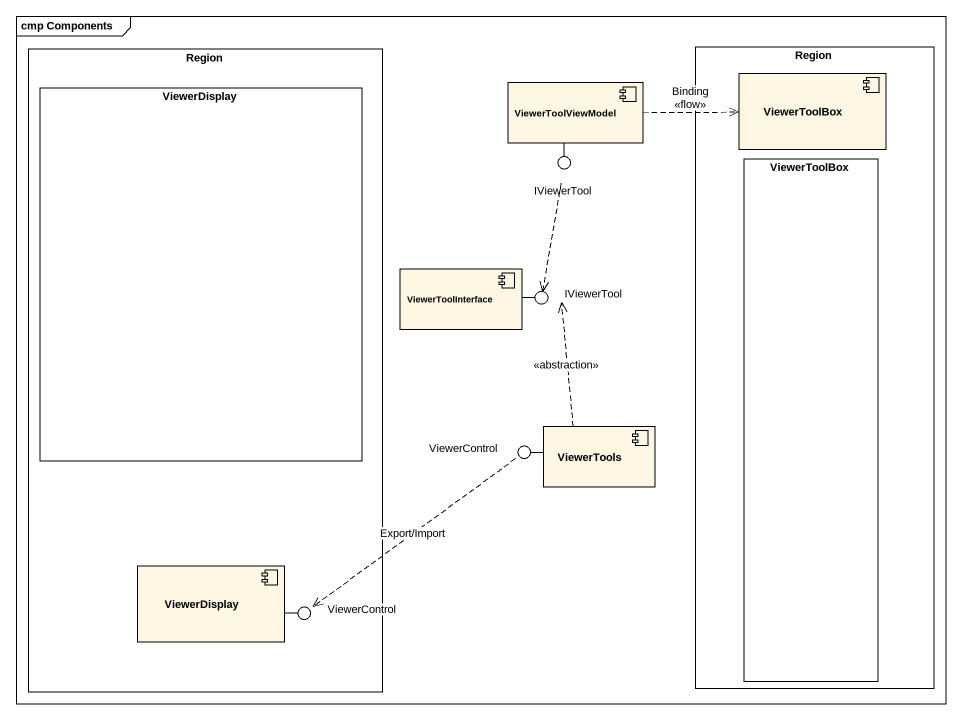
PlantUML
@startuml
mainframe cmp Components
rectangle Region {
  rectangle ViewerDisplay
  component "ViewerDisplay" as ViewerDisplay_2
}
component ViewerToolViewModel
rectangle "Region" as Region_2 {
  component ViewerToolBox
  rectangle "ViewerToolBox" as ViewerToolBox_2
}
() IViewerTool
component ViewerToolInterface
() "IViewerTool" as IViewerTool_2
() ViewerControl
component ViewerTools
() "ViewerControl" as ViewerControl_2
ViewerToolViewModel -- IViewerTool
ViewerToolInterface -right- IViewerTool_2
ViewerTools -left- ViewerControl
ViewerDisplay_2 -right- ViewerControl_2
ViewerToolViewModel .right.> ViewerToolBox : Binding\n<<flow>>
IViewerTool ..> IViewerTool_2
ViewerControl ..> ViewerControl_2 : Export/Import
ViewerTools .up.> IViewerTool_2 : <<abstraction>>
@enduml
